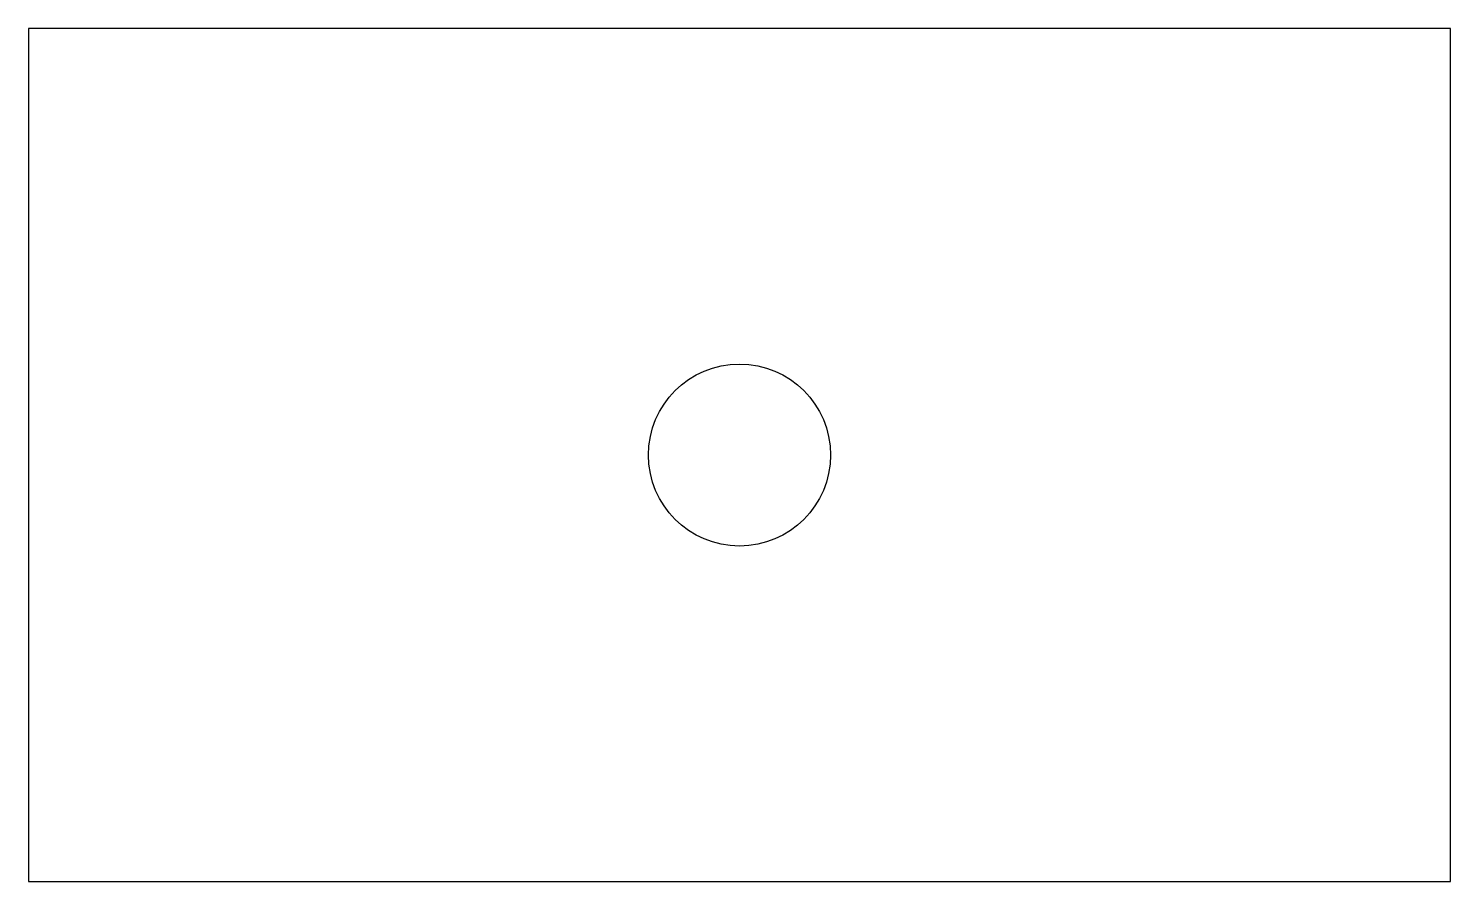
# Model space of a CAD drawing. Header units: millimetres. Extents: x 0 to 25, y 0 to 15.
import ezdxf

# ---------------------------------------------------------------- set-up
doc = ezdxf.new("R2010")
doc.units = ezdxf.units.MM

msp = doc.modelspace()

# ---------------------------------------------------------------- linework, layer by layer
msp.add_lwpolyline([(0, 0), (25, 0), (25, 15), (0, 15)], close=True)
msp.add_circle((12.5, 7.5), 1.6)

doc.saveas('drawing.dxf')
